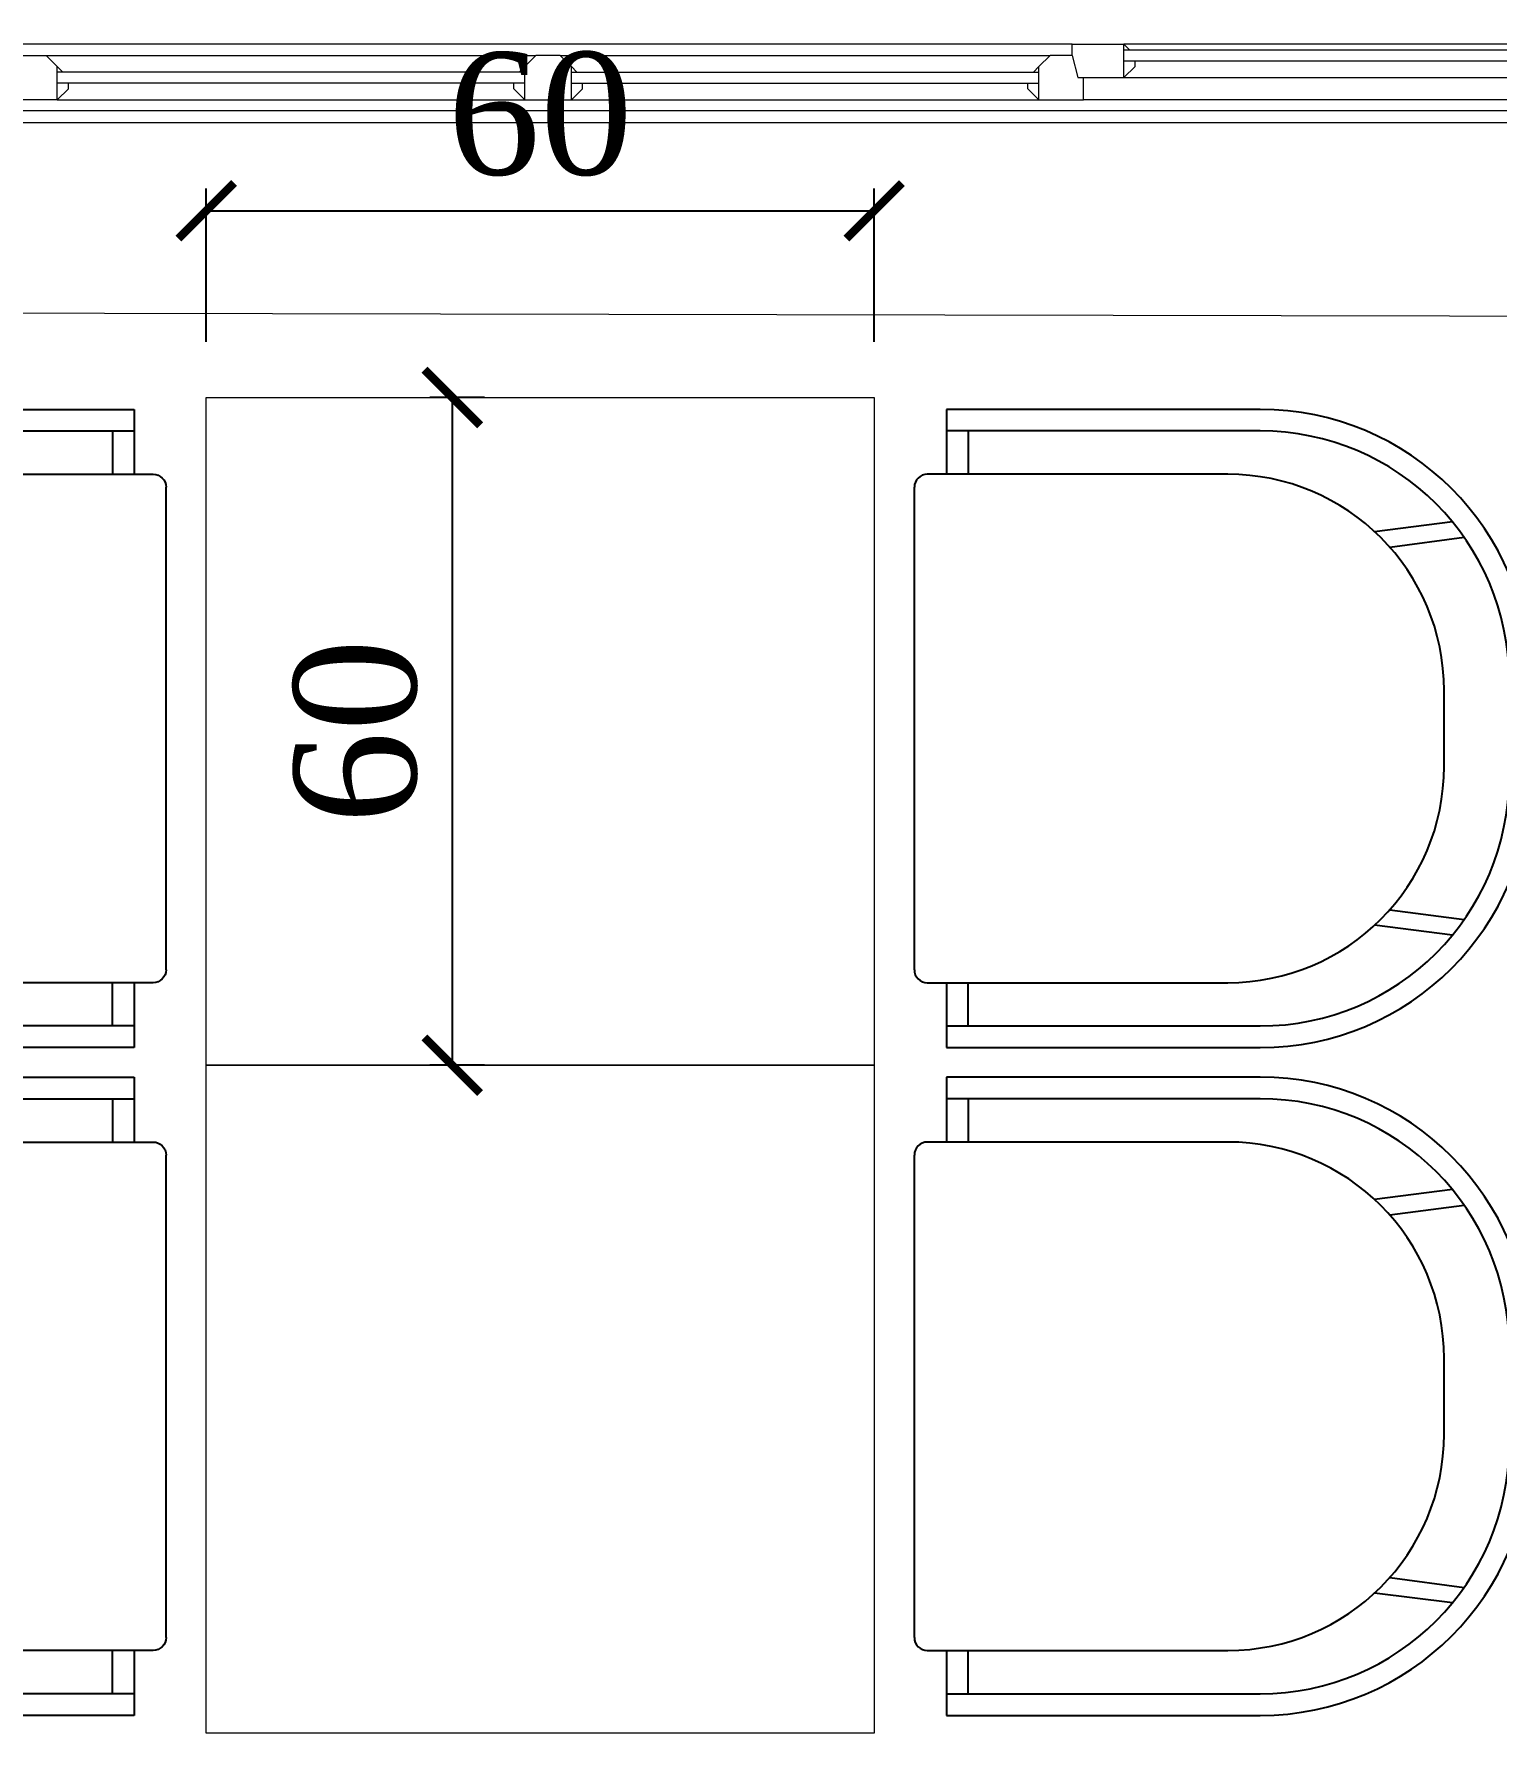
# Model space of a CAD drawing. Header units: millimetres. Extents: x 4980 to 19099, y 3891 to 5773.
# Drawn here: x 5636.5 to 5767.9, y 4433.6 to 4586.3 of the extents above; entities that cross this region are included whole.
import ezdxf

# ---------------------------------------------------------------- set-up
doc = ezdxf.new("R2010")
doc.units = ezdxf.units.MM
doc.linetypes.add('CONTINUA', pattern=[0])
for name, color, linetype, lineweight in [('a 2', 132, 'Continuous', 20), ('a pencere 0', 252, 'Continuous', 0), ('a pencere cam', 121, 'Continuous', 0), ('a pencere doğrama', 41, 'Continuous', 20), ('a pencere görünüş', 62, 'Continuous', 9), ('no3_duvar tarama', 253, 'Continuous', 9), ('no3_tefriş ön kalın', 200, 'Continuous', 25), ('t_tefris ince', 34, 'Continuous', 15)]:
    doc.layers.add(name, color=color, linetype=linetype, lineweight=lineweight)
doc.layers.add('Kıtc-002 Çizgi', color=7, linetype='Continuous')
doc.layers.add('TEFRIS', color=11, linetype='Continuous')
doc.styles.add('ROMANSTW', font='georgia.ttf')
doc.dimstyles.new('M1', dxfattribs={"dimtxt": 11, "dimasz": 5, "dimexe": 2, "dimexo": 5, "dimgap": 3, "dimtad": 1, "dimdec": 1, "dimzin": 12, "dimdsep": 46, "dimtxsty": 'ROMANSTW', "dimblk": 'ARCHTICK', "dimcen": 0.09, "dimclrd": 251, "dimclre": 251, "dimclrt": 1, "dimadec": 0, "dimazin": 0, "dimtfac": 1, "dimtdec": 1, "dimtix": 1, "dimtmove": 0, "dimatfit": 3, "dimldrblk": 'ARCHTICK', "dimfxl": 1, "dimtolj": 1, "dimtzin": 0, "dimarcsym": 0})

# ---------------------------------------------------------------- blocks, each defined once
blk = doc.blocks.new('SAN-1')
at = {"layer": 'no3_tefriş ön kalın', "linetype": 'CONTINUA'}
for p, q in [((4.5, 56.96), (-4.5, 56.96)), ((4.5, 54.96), (-4.5, 54.96)), ((3.5, 48.96), (-3.5, 48.96)), ((-29.5, 31.96), (-29.5, 2.96)), ((-27.5, 31.96), (-27.5, 2.96)), ((27.5, 2.96), (27.5, 31.96)), ((29.5, 2.96), (29.5, 31.96)), ((-23.5, 28.96), (-23.5, 1.2)), ((23.5, 1.2), (23.5, 28.96)), ((-27.5, 4.96), (-23.5, 4.96)), ((27.5, 4.96), (23.5, 4.96)), ((-29.5, 2.96), (-23.5, 2.96)), ((23.5, 2.96), (29.5, 2.96)), ((22.3, 0), (-22.3, 0))]:
    blk.add_line(p, q, dxfattribs=at)
at = {"layer": 'no3_tefriş ön kalın'}
for p, q in [((-16.76, 43.93), (-17.67, 50.81)), ((16.76, 43.93), (17.67, 50.81)), ((-19.1, 49.73), (-18.19, 42.53)), ((19.1, 49.73), (18.19, 42.53))]:
    blk.add_line(p, q, dxfattribs=at)
at = {"layer": 'no3_tefriş ön kalın', "linetype": 'CONTINUA'}
for centre, radius, start, end in [((-4.5, 31.96), 25, 90, 180), ((4.5, 31.96), 25, 0, 90), ((-4.5, 31.96), 23, 90, 180), ((4.5, 31.96), 23, 0, 90), ((-3.5, 28.96), 20, 90, 180), ((3.5, 28.96), 20, 0, 90), ((-22.3, 1.2), 1.2, 180, 270), ((22.3, 1.2), 1.2, 270, 0)]:
    blk.add_arc(centre, radius, start, end, dxfattribs=at)
blk = doc.blocks.new('_ArchTick')
at = {"layer": 'Kıtc-002 Çizgi', "color": 0, "const_width": 0.15}
blk.add_lwpolyline([(-0.5, -0.5), (0.5, 0.5)], dxfattribs=at)
blk = doc.blocks.new('*D145')
at = {"layer": 'Defpoints', "color": 0, "transparency": 16777216}
for p in [(5712.01, 4570.38), (5652.01, 4553.61), (5712.01, 4553.61)]:
    blk.add_point(p, dxfattribs=at)
at = {"layer": 'no3_duvar tarama', "color": 251, "lineweight": -2, "transparency": 16777216}
for p, q in [((5652.01, 4558.61), (5652.01, 4572.38)), ((5712.01, 4558.61), (5712.01, 4572.38)), ((5652.01, 4570.38), (5712.01, 4570.38))]:
    blk.add_line(p, q, dxfattribs=at)
at = {"layer": 'no3_duvar tarama', "color": 251, "lineweight": -2, "transparency": 16777216, "xscale": 5, "yscale": 5, "zscale": 5, "rotation": 180}
blk.add_blockref('_ArchTick', (5652.01, 4570.38), dxfattribs=at)
at = {"layer": 'no3_duvar tarama', "color": 251, "lineweight": -2, "transparency": 16777216, "xscale": 5, "yscale": 5, "zscale": 5}
blk.add_blockref('_ArchTick', (5712.01, 4570.38), dxfattribs=at)
at = {"layer": 'no3_duvar tarama', "color": 1, "transparency": 16777216, "insert": (5682.01, 4579.05), "char_height": 11, "attachment_point": 5, "style": 'ROMANSTW'}
blk.add_mtext('\\A1;60', dxfattribs=at)
blk = doc.blocks.new('*D146')
at = {"layer": 'Defpoints', "color": 0, "transparency": 16777216}
for p in [(5682.01, 4553.61), (5674.11, 4493.61), (5682.01, 4493.61)]:
    blk.add_point(p, dxfattribs=at)
at = {"layer": 'no3_duvar tarama', "color": 251, "lineweight": -2, "transparency": 16777216}
for p, q in [((5677.01, 4553.61), (5672.11, 4553.61)), ((5674.11, 4553.61), (5674.11, 4493.61)), ((5677.01, 4493.61), (5672.11, 4493.61))]:
    blk.add_line(p, q, dxfattribs=at)
at = {"layer": 'no3_duvar tarama', "color": 251, "lineweight": -2, "transparency": 16777216, "xscale": 5, "yscale": 5, "zscale": 5}
for p, rotation in [((5674.11, 4553.61), 90), ((5674.11, 4493.61), 270)]:
    blk.add_blockref('_ArchTick', p, dxfattribs=dict(at, rotation=rotation))
at = {"layer": 'no3_duvar tarama', "color": 1, "transparency": 16777216, "insert": (5665.44, 4523.61), "char_height": 11, "attachment_point": 5, "rotation": 90, "style": 'ROMANSTW'}
blk.add_mtext('\\A1;60', dxfattribs=at)

msp = doc.modelspace()

# ---------------------------------------------------------------- linework, layer by layer
at = {"layer": 'a 2', "elevation": -0.53}
msp.add_lwpolyline([(5582.42, 4561.3), (6020.42, 4560.45)], dxfattribs=at)
at = {"layer": 'a pencere 0', "elevation": -0.53}
for points in [[(5729.81, 4585.35), (5588.45, 4585.35)], [(5734.45, 4585.35), (5734.95, 4584.85)], [(5638.63, 4583.35), (5639.13, 4582.85)], [(5680.63, 4583.35), (5680.13, 4582.85)], [(5684.81, 4583.35), (5685.31, 4582.85)], [(5726.81, 4583.35), (5726.31, 4582.85)], [(5872.45, 4580.35), (5730.81, 4580.35)], [(5586.9, 4578.31), (6016.73, 4578.31)], [(6015.18, 4579.35), (5588.45, 4579.35)]]:
    msp.add_lwpolyline(points, dxfattribs=at)
at = {"layer": 'a pencere cam', "elevation": -0.53}
for points in [[(5734.45, 4584.85), (5776.45, 4584.85)], [(5680.63, 4582.85), (5638.63, 4582.85)], [(5684.81, 4582.85), (5726.81, 4582.85)], [(5734.45, 4583.85), (5776.45, 4583.85)], [(5680.63, 4581.85), (5638.63, 4581.85)], [(5684.81, 4581.85), (5726.81, 4581.85)]]:
    msp.add_lwpolyline(points, dxfattribs=at)
at = {"layer": 'a pencere doğrama', "elevation": -0.53}
for points in [[(5635.45, 4584.35), (5637.63, 4584.35)], [(5638.63, 4583.35), (5637.63, 4584.35)], [(5680.63, 4583.35), (5681.63, 4584.35)], [(5683.81, 4584.35), (5681.63, 4584.35)], [(5684.81, 4583.35), (5683.81, 4584.35)], [(5726.81, 4583.35), (5727.81, 4584.35)], [(5729.81, 4584.35), (5727.81, 4584.35)], [(5729.81, 4584.35), (5729.81, 4585.35)], [(5729.81, 4585.35), (5734.45, 4585.35)], [(5729.81, 4584.35), (5730.31, 4582.35)], [(5734.45, 4584.85), (5734.45, 4585.35)], [(5734.45, 4582.35), (5734.45, 4585.35)], [(5734.45, 4582.35), (5734.45, 4584.85)], [(5638.63, 4582.85), (5638.63, 4583.35)], [(5638.63, 4580.35), (5638.63, 4583.35)], [(5638.63, 4580.35), (5638.63, 4582.85)], [(5680.63, 4582.85), (5680.63, 4583.35)], [(5680.63, 4580.35), (5680.63, 4583.35)], [(5680.63, 4580.35), (5680.63, 4582.85)], [(5684.81, 4582.85), (5684.81, 4583.35)], [(5684.81, 4580.35), (5684.81, 4582.85)], [(5726.81, 4582.85), (5726.81, 4583.35)], [(5726.81, 4580.35), (5726.81, 4583.35)], [(5726.81, 4580.35), (5726.81, 4582.85)], [(5735.45, 4583.35), (5734.45, 4582.35)], [(5735.45, 4583.35), (5735.45, 4583.85)], [(5639.63, 4581.35), (5638.63, 4580.35)], [(5639.63, 4581.35), (5639.63, 4581.85)], [(5679.63, 4581.35), (5679.63, 4581.85)], [(5679.63, 4581.35), (5680.63, 4580.35)], [(5685.81, 4581.35), (5684.81, 4580.35)], [(5685.81, 4581.35), (5685.81, 4581.85)], [(5725.81, 4581.35), (5725.81, 4581.85)], [(5725.81, 4581.35), (5726.81, 4580.35)], [(5730.31, 4582.35), (5734.45, 4582.35)], [(5730.81, 4580.35), (5730.81, 4582.35)], [(5638.63, 4580.35), (5638.63, 4580.35), (5634.45, 4580.35)], [(5680.63, 4580.35), (5680.63, 4580.35), (5684.81, 4580.35)], [(5726.81, 4580.35), (5726.81, 4580.35), (5730.81, 4580.35)]]:
    msp.add_lwpolyline(points, dxfattribs=at)
at = {"layer": 'a pencere görünüş', "elevation": -0.53}
for points in [[(5637.63, 4584.35), (5681.63, 4584.35)], [(5683.81, 4584.35), (5727.81, 4584.35)], [(5776.45, 4585.35), (5734.45, 4585.35)], [(5734.45, 4582.35), (5776.45, 4582.35)], [(5638.63, 4580.35), (5680.63, 4580.35)], [(5684.81, 4580.35), (5726.81, 4580.35)]]:
    msp.add_lwpolyline(points, dxfattribs=at)
at = {"layer": 't_tefris ince'}
for points in [[(5652.01, 4553.61), (5712.01, 4553.61), (5712.01, 4493.61), (5652.01, 4493.61)], [(5652.01, 4493.61), (5712.01, 4493.61), (5712.01, 4433.61), (5652.01, 4433.61)]]:
    msp.add_lwpolyline(points, close=True, dxfattribs=at)

# ---------------------------------------------------------------- block references
at = {"layer": 'TEFRIS'}
for p, xscale, yscale, zscale, rotation in [((5648.4, 4523.87), -0.9719999999997528, 0.9719999999997526, 0.9720000000000001, 90), ((5715.62, 4523.87), 0.9719999999997531, 0.9719999999997531, 0.9719999999997531, 270.0000000000002), ((5648.4, 4463.87), -0.9719999999997528, 0.9719999999997526, 0.9720000000000001, 90), ((5715.62, 4463.87), 0.971999999999753, 0.971999999999753, 0.971999999999753, 270.0000000000002)]:
    msp.add_blockref('SAN-1', p, dxfattribs=dict(at, xscale=xscale, yscale=yscale, zscale=zscale, rotation=rotation))

# ---------------------------------------------------------------- dimensions: what is measured, and where the dimension line sits
at = {"layer": 'no3_duvar tarama'}
for p1, p2, distance, picture, middle in [((5652.01, 4553.61), (5712.01, 4553.61), 16.76, '*D145', (5682.01, 4579.05)), ((5682.01, 4553.61), (5682.01, 4493.61), -7.9, '*D146', (5665.44, 4523.61))]:
    dim = msp.add_aligned_dim(p1=p1, p2=p2, distance=distance, dimstyle='M1', dxfattribs=at)
    dim.commit()
    dim.dimension.update_dxf_attribs({"geometry": picture, "text_midpoint": middle})

doc.saveas('drawing.dxf')
